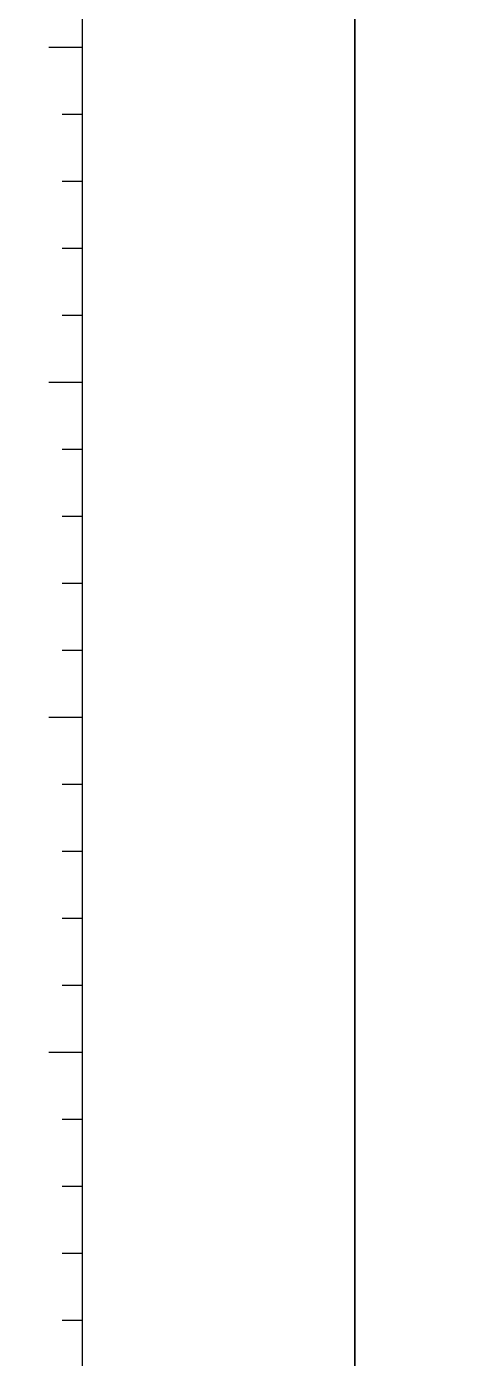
# Model space of a CAD drawing. Header units: millimetres. Extents: x 91591 to 1353697, y 75729 to 160586.
# Drawn here: x 684733 to 694131, y 99419 to 127293 of the extents above; entities that cross this region are included whole.
import ezdxf

# ---------------------------------------------------------------- set-up
doc = ezdxf.new("R2010")
doc.units = ezdxf.units.MM

# ---------------------------------------------------------------- blocks, each defined once
blk = doc.blocks.new('zw$9A02')
at = {"color": 7}
for p, q in [((85731, -25299), (85205, -25299)), ((85731, -26350), (85415, -26350)), ((85731, -27402), (85415, -27402)), ((85731, -28454), (85415, -28454)), ((85731, -29505), (85415, -29505)), ((85731, -30557), (85205, -30557)), ((85731, -31608), (85415, -31608)), ((85731, -32660), (85415, -32660)), ((85731, -33712), (85415, -33712)), ((85731, -34763), (85415, -34763)), ((85731, -35815), (85205, -35815)), ((85731, -36867), (85415, -36867)), ((85731, -37918), (85415, -37918)), ((85731, -38970), (85415, -38970)), ((85731, -40021), (85415, -40021)), ((85731, -41073), (85205, -41073)), ((85731, -42125), (85415, -42125)), ((85731, -43176), (85415, -43176)), ((85731, -44228), (85415, -44228)), ((85731, -45279), (85415, -45279))]:
    blk.add_line(p, q, dxfattribs=at)
blk.add_lwpolyline([(0, -63643), (0, 0), (90000, 0), (90000, -63643)], close=True)
at = {"color": 4}
blk.add_lwpolyline([(3810, -61579), (85731, -61579), (85731, -3425), (3810, -3425)], close=True, dxfattribs=at)

msp = doc.modelspace()

# ---------------------------------------------------------------- block references
at = {"xscale": 1.333333333333333, "yscale": 1.333333333333333, "zscale": 1.333333333333333}
for p in [(571590.8, 160586.4), (691590.8, 160586.4)]:
    msp.add_blockref('zw$9A02', p, dxfattribs=at)

doc.saveas('drawing.dxf')
